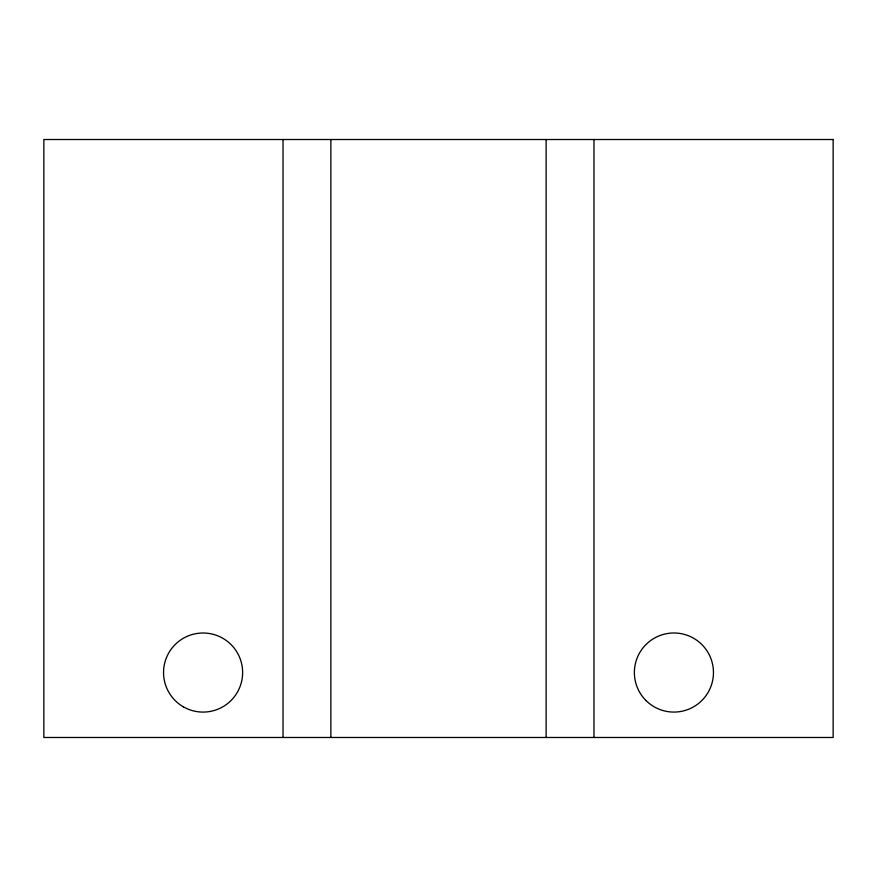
<?xml version="1.0" encoding="UTF-8"?>
<svg xmlns="http://www.w3.org/2000/svg" width="877" height="877" viewBox="0 0 877 877"><rect width="100%" height="100%" fill="white"/><g stroke="black" fill="none" stroke-linecap="round" stroke-linejoin="round"><path stroke-width="1.32" d="M593.97 139.52L593.97 737.48M546.13 139.52L546.13 737.48M330.87 139.52L330.87 737.48M283.03 139.52L283.03 737.48M833.15 139.52L43.85 139.52L43.85 737.48L833.15 737.48L833.15 139.52M183.315 706.796A39.553 39.553 0 0 0 242.633 672.538A39.553 39.553 0 0 0 183.315 638.292A39.553 39.553 0 0 0 183.315 706.796M645.954 700.504A39.553 39.553 0 0 0 712.113 682.777A39.553 39.553 0 0 0 663.681 634.334A39.553 39.553 0 0 0 645.954 700.504"/></g></svg>
